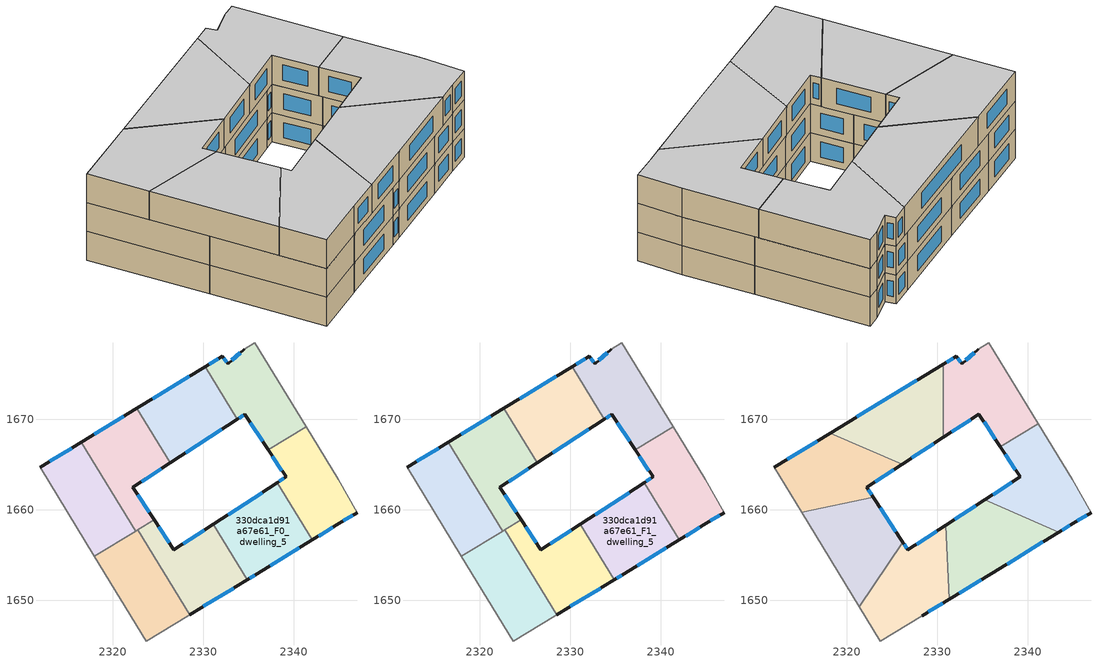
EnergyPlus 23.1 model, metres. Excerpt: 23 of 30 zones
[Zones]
330dca1d91a67e61_F0_dwelling_0
 floor ground (EU_floor_Construction): 2335.73,1678.45 2341.39,1669.2 2337.2,1666.64 2334.62,1670.57 2333.79,1670.03 2330.24,1675.83 2332.12,1676.97 2332.75,1676.15 2334.55,1677.73 z0
 wall outside (EU_wall_Construction): 2333.79,1670.03 2334.62,1670.57 2337.2,1666.64 / 2334.55,1677.73 2332.75,1676.15 2332.12,1676.97 2330.24,1675.83 z0:3
 wall adiabatic (EU_wall_Construction): 2341.39,1669.2 2335.73,1678.45 2334.55,1677.73 z0:3
 wall to 330dca1d91a67e61_F0_dwelling_4 (EU_wall_Construction): 2337.2,1666.64 2341.39,1669.2 z0:3
 wall to 330dca1d91a67e61_F0_dwelling_1 (EU_wall_Construction): 2330.24,1675.83 2333.79,1670.03 z0:3
 window (EU_Window_Construction): 2335.23,1669.65 2336.59,1667.56 / 2333.99,1670.16 2334.43,1670.44 / 2331.68,1676.7 2330.68,1676.1 / 2332.6,1676.35 2332.27,1676.78 / 2334.12,1677.36 2333.17,1676.52 z0.7:2.3
330dca1d91a67e61_F0_dwelling_1
 floor ground (EU_floor_Construction): 2330.24,1675.83 2333.79,1670.03 2326.36,1665.19 2322.66,1671.22 z0
 wall outside (EU_wall_Construction): 2326.36,1665.19 2333.79,1670.03 / 2330.24,1675.83 2322.66,1671.22 z0:3
 wall to 330dca1d91a67e61_F0_dwelling_2 (EU_wall_Construction): 2322.66,1671.22 2326.36,1665.19 z0:3
 window (EU_Window_Construction): 2328.1,1666.33 2332.05,1668.89 / 2328.46,1674.75 2324.44,1672.3 z0.7:2.3
330dca1d91a67e61_F0_dwelling_2
 floor ground (EU_floor_Construction): 2322.66,1671.22 2326.36,1665.19 2322.24,1662.5 2324.59,1658.92 2322.54,1657.67 2316.53,1667.49 z0
 wall outside (EU_wall_Construction): 2322.66,1671.22 2316.53,1667.49 / 2324.59,1658.92 2322.24,1662.5 2326.36,1665.19 z0:3
 wall to 330dca1d91a67e61_F0_dwelling_3 (EU_wall_Construction): 2316.53,1667.49 2322.54,1657.67 z0:3
 wall to 330dca1d91a67e61_F0_dwelling_6 (EU_wall_Construction): 2322.76,1657.8 2324.59,1658.92 z0:3
 wall to 330dca1d91a67e61_F0_dwelling_7 (EU_wall_Construction): 2322.54,1657.67 2322.76,1657.8 z0:3
 window (EU_Window_Construction): 2321.22,1670.34 2317.97,1668.36 / 2323.2,1663.13 2325.39,1664.56 / 2324.03,1659.76 2322.79,1661.66 z0.7:2.3
330dca1d91a67e61_F0_dwelling_3
 floor ground (EU_floor_Construction): 2316.53,1667.49 2322.54,1657.67 2317.99,1654.88 2311.97,1664.71 z0
 wall outside (EU_wall_Construction): 2316.53,1667.49 2311.97,1664.71 z0:3
 wall adiabatic (EU_wall_Construction): 2311.97,1664.71 2317.99,1654.88 z0:3
 wall to 330dca1d91a67e61_F0_dwelling_7 (EU_wall_Construction): 2317.99,1654.88 2322.54,1657.67 z0:3
 window (EU_Window_Construction): 2315.46,1666.84 2313.04,1665.37 z0.7:2.3
330dca1d91a67e61_F0_dwelling_4
 floor ground (EU_floor_Construction): 2341.39,1669.2 2344.94,1663.41 2347,1659.68 2345.04,1658.53 2342.05,1656.68 2338.18,1663 2339.17,1663.64 2337.2,1666.64 z0
 wall outside (EU_wall_Construction): 2337.2,1666.64 2339.17,1663.64 2338.18,1663 / 2342.05,1656.68 2345.04,1658.53 2347,1659.68 z0:3
 wall to 330dca1d91a67e61_F0_dwelling_5 (EU_wall_Construction): 2338.18,1663 2342.05,1656.68 z0:3
 wall adiabatic (EU_wall_Construction): 2347,1659.68 2344.94,1663.41 2341.39,1669.2 z0:3
 window (EU_Window_Construction): 2338.93,1663.49 2338.41,1663.15 / 2337.66,1665.93 2338.7,1664.35 / 2345.5,1658.8 2346.54,1659.41 / 2342.75,1657.11 2344.33,1658.09 z0.7:2.3
330dca1d91a67e61_F0_dwelling_5
 floor ground (EU_floor_Construction): 2338.18,1663 2342.05,1656.68 2335.98,1652.92 2334.88,1652.26 2331.12,1658.41 z0
 wall outside (EU_wall_Construction): 2338.18,1663 2331.12,1658.41 / 2334.88,1652.26 2335.98,1652.92 2342.05,1656.68 z0:3
 wall to 330dca1d91a67e61_F0_dwelling_6 (EU_wall_Construction): 2331.12,1658.41 2334.88,1652.26 z0:3
 window (EU_Window_Construction): 2336.52,1661.92 2332.78,1659.48 / 2337.4,1653.8 2340.62,1655.79 / 2335.14,1652.42 2335.72,1652.77 z0.7:2.3
330dca1d91a67e61_F0_dwelling_6
 floor ground (EU_floor_Construction): 2331.12,1658.41 2334.88,1652.26 2328.5,1648.42 2322.76,1657.8 2324.59,1658.92 2326.77,1655.58 z0
 wall outside (EU_wall_Construction): 2331.12,1658.41 2326.77,1655.58 2324.59,1658.92 / 2328.5,1648.42 2334.88,1652.26 z0:3
 wall to 330dca1d91a67e61_F0_dwelling_7 (EU_wall_Construction): 2322.76,1657.8 2328.5,1648.42 z0:3
 window (EU_Window_Construction): 2326.26,1656.36 2325.1,1658.13 / 2330.1,1657.74 2327.8,1656.24 / 2330,1649.33 2333.38,1651.36 z0.7:2.3
330dca1d91a67e61_F0_dwelling_7
 floor ground (EU_floor_Construction): 2322.76,1657.8 2328.5,1648.42 2328.33,1648.32 2323.72,1645.51 2317.99,1654.88 z0
 wall adiabatic (EU_wall_Construction): 2317.99,1654.88 2323.72,1645.51 2328.33,1648.32 2328.5,1648.42 z0:3
330dca1d91a67e61_F1_dwelling_0
 floor to 330dca1d91a67e61_F0_dwelling_0 (EU_floor_Construction): 2335.73,1678.45 2341.39,1669.2 2337.2,1666.64 2334.62,1670.57 2333.79,1670.03 2330.24,1675.83 2332.12,1676.97 2332.75,1676.15 2334.55,1677.73 z3
 wall outside (EU_wall_Construction): 2333.79,1670.03 2334.62,1670.57 2337.2,1666.64 / 2334.55,1677.73 2332.75,1676.15 2332.12,1676.97 2330.24,1675.83 z3:6
 wall adiabatic (EU_wall_Construction): 2341.39,1669.2 2335.73,1678.45 2334.55,1677.73 z3:6
 wall to 330dca1d91a67e61_F1_dwelling_4 (EU_wall_Construction): 2337.2,1666.64 2341.39,1669.2 z3:6
 wall to 330dca1d91a67e61_F1_dwelling_1 (EU_wall_Construction): 2330.24,1675.83 2333.79,1670.03 z3:6
 window (EU_Window_Construction): 2335.23,1669.65 2336.59,1667.56 / 2333.99,1670.16 2334.43,1670.44 / 2331.68,1676.7 2330.68,1676.1 / 2332.6,1676.35 2332.27,1676.78 / 2334.12,1677.36 2333.17,1676.52 z3.7:5.3
330dca1d91a67e61_F1_dwelling_1
 floor to 330dca1d91a67e61_F0_dwelling_1 (EU_floor_Construction): 2330.24,1675.83 2333.79,1670.03 2326.36,1665.19 2322.66,1671.22 z3
 wall outside (EU_wall_Construction): 2326.36,1665.19 2333.79,1670.03 / 2330.24,1675.83 2322.66,1671.22 z3:6
 wall to 330dca1d91a67e61_F1_dwelling_2 (EU_wall_Construction): 2322.66,1671.22 2326.36,1665.19 z3:6
 window (EU_Window_Construction): 2328.1,1666.33 2332.05,1668.89 / 2328.46,1674.75 2324.44,1672.3 z3.7:5.3
330dca1d91a67e61_F1_dwelling_2
 floor to 330dca1d91a67e61_F0_dwelling_2 (EU_floor_Construction): 2322.66,1671.22 2326.36,1665.19 2322.24,1662.5 2324.59,1658.92 2322.54,1657.67 2316.53,1667.49 z3
 wall outside (EU_wall_Construction): 2322.66,1671.22 2316.53,1667.49 / 2324.59,1658.92 2322.24,1662.5 2326.36,1665.19 z3:6
 wall to 330dca1d91a67e61_F1_dwelling_3 (EU_wall_Construction): 2316.53,1667.49 2322.54,1657.67 z3:6
 wall to 330dca1d91a67e61_F1_dwelling_6 (EU_wall_Construction): 2322.76,1657.8 2324.59,1658.92 z3:6
 wall to 330dca1d91a67e61_F1_dwelling_7 (EU_wall_Construction): 2322.54,1657.67 2322.76,1657.8 z3:6
 window (EU_Window_Construction): 2321.22,1670.34 2317.97,1668.36 / 2323.2,1663.13 2325.39,1664.56 / 2324.03,1659.76 2322.79,1661.66 z3.7:5.3
330dca1d91a67e61_F1_dwelling_3
 floor to 330dca1d91a67e61_F0_dwelling_3 (EU_floor_Construction): 2316.53,1667.49 2322.54,1657.67 2317.99,1654.88 2311.97,1664.71 z3
 wall outside (EU_wall_Construction): 2316.53,1667.49 2311.97,1664.71 z3:6
 wall adiabatic (EU_wall_Construction): 2311.97,1664.71 2317.99,1654.88 z3:6
 wall to 330dca1d91a67e61_F1_dwelling_7 (EU_wall_Construction): 2317.99,1654.88 2322.54,1657.67 z3:6
 window (EU_Window_Construction): 2315.46,1666.84 2313.04,1665.37 z3.7:5.3
330dca1d91a67e61_F1_dwelling_4
 floor to 330dca1d91a67e61_F0_dwelling_4 (EU_floor_Construction): 2341.39,1669.2 2344.94,1663.41 2347,1659.68 2345.04,1658.53 2342.05,1656.68 2338.18,1663 2339.17,1663.64 2337.2,1666.64 z3
 wall outside (EU_wall_Construction): 2337.2,1666.64 2339.17,1663.64 2338.18,1663 / 2342.05,1656.68 2345.04,1658.53 2347,1659.68 z3:6
 wall to 330dca1d91a67e61_F1_dwelling_5 (EU_wall_Construction): 2338.18,1663 2342.05,1656.68 z3:6
 wall adiabatic (EU_wall_Construction): 2347,1659.68 2344.94,1663.41 2341.39,1669.2 z3:6
 window (EU_Window_Construction): 2338.93,1663.49 2338.41,1663.15 / 2337.66,1665.93 2338.7,1664.35 / 2345.5,1658.8 2346.54,1659.41 / 2342.75,1657.11 2344.33,1658.09 z3.7:5.3
330dca1d91a67e61_F1_dwelling_5
 floor to 330dca1d91a67e61_F0_dwelling_5 (EU_floor_Construction): 2338.18,1663 2342.05,1656.68 2335.98,1652.92 2334.88,1652.26 2331.12,1658.41 z3
 wall outside (EU_wall_Construction): 2338.18,1663 2331.12,1658.41 / 2334.88,1652.26 2335.98,1652.92 2342.05,1656.68 z3:6
 wall to 330dca1d91a67e61_F1_dwelling_6 (EU_wall_Construction): 2331.12,1658.41 2334.88,1652.26 z3:6
 window (EU_Window_Construction): 2336.52,1661.92 2332.78,1659.48 / 2337.4,1653.8 2340.62,1655.79 / 2335.14,1652.42 2335.72,1652.77 z3.7:5.3
330dca1d91a67e61_F1_dwelling_6
 floor to 330dca1d91a67e61_F0_dwelling_6 (EU_floor_Construction): 2331.12,1658.41 2334.88,1652.26 2328.5,1648.42 2322.76,1657.8 2324.59,1658.92 2326.77,1655.58 z3
 wall outside (EU_wall_Construction): 2331.12,1658.41 2326.77,1655.58 2324.59,1658.92 / 2328.5,1648.42 2334.88,1652.26 z3:6
 wall to 330dca1d91a67e61_F1_dwelling_7 (EU_wall_Construction): 2322.76,1657.8 2328.5,1648.42 z3:6
 window (EU_Window_Construction): 2326.26,1656.36 2325.1,1658.13 / 2330.1,1657.74 2327.8,1656.24 / 2330,1649.33 2333.38,1651.36 z3.7:5.3
330dca1d91a67e61_F1_dwelling_7
 floor to 330dca1d91a67e61_F0_dwelling_7 (EU_floor_Construction): 2322.76,1657.8 2328.5,1648.42 2328.33,1648.32 2323.72,1645.51 2317.99,1654.88 z3
 wall adiabatic (EU_wall_Construction): 2317.99,1654.88 2323.72,1645.51 2328.33,1648.32 2328.5,1648.42 z3:6
330dca1d91a67e61_F2_dwelling_0
 floor to 330dca1d91a67e61_F1_dwelling_1 (EU_floor_Construction): 2330.24,1675.83 2330.7,1675.08 2330.7,1668.02 2326.36,1665.19 2322.67,1671.22 z6
 floor to 330dca1d91a67e61_F1_dwelling_0 (EU_floor_Construction): 2330.7,1676.11 2330.7,1675.08 2330.24,1675.83 z6
 floor to 330dca1d91a67e61_F1_dwelling_2 (EU_floor_Construction): 2322.67,1671.22 2326.36,1665.19 2326.14,1665.05 2318.19,1668.5 z6
 wall outside (EU_wall_Construction): 2326.14,1665.05 2330.7,1668.02 / 2330.7,1676.11 2318.18,1668.5 z6:9
 wall to 330dca1d91a67e61_F2_dwelling_1 (EU_wall_Construction): 2318.18,1668.5 2326.14,1665.05 z6:9
 wall to 330dca1d91a67e61_F2_dwelling_6 (EU_wall_Construction): 2330.7,1668.02 2330.7,1676.11 z6:9
 window (EU_Window_Construction): 2327.21,1665.74 2329.63,1667.32 / 2327.76,1674.32 2321.12,1670.28 z6.7:8.3
 ceiling to 330dca1d91a67e61_F3_dwelling_0 (EU_floor_Construction): 2330.7,1668.02 2330.7,1676.11 2318.18,1668.5 2326.14,1665.05 z9
330dca1d91a67e61_F2_dwelling_1
 floor to 330dca1d91a67e61_F1_dwelling_3 (EU_floor_Construction): 2316.53,1667.49 2320.56,1660.91 2315.02,1659.72 2311.97,1664.71 z6
 floor to 330dca1d91a67e61_F1_dwelling_2 (EU_floor_Construction): 2326.14,1665.05 2322.24,1662.5 2322.95,1661.42 2320.56,1660.91 2316.53,1667.49 2318.19,1668.5 z6
 wall outside (EU_wall_Construction): 2322.95,1661.42 2322.24,1662.5 2326.14,1665.05 / 2318.18,1668.5 2311.97,1664.71 z6:9
 wall to 330dca1d91a67e61_F2_dwelling_2 (EU_wall_Construction): 2315.02,1659.72 2322.95,1661.42 z6:9
 wall adiabatic (EU_wall_Construction): 2311.97,1664.71 2315.02,1659.72 z6:9
 window (EU_Window_Construction): 2323.15,1663.1 2325.22,1664.45 / 2322.78,1661.67 2322.4,1662.25 / 2316.72,1667.61 2313.43,1665.6 z6.7:8.3
 ceiling to 330dca1d91a67e61_F3_dwelling_1 (EU_floor_Construction): 2322.95,1661.42 2322.24,1662.5 2326.14,1665.05 2318.18,1668.5 2311.97,1664.71 2315.02,1659.72 z9
330dca1d91a67e61_F2_dwelling_2
 floor to 330dca1d91a67e61_F1_dwelling_2 (EU_floor_Construction): 2322.95,1661.42 2324.59,1658.92 2322.54,1657.67 2320.56,1660.91 z6
 floor to 330dca1d91a67e61_F1_dwelling_3 (EU_floor_Construction): 2320.56,1660.91 2322.54,1657.67 2317.99,1654.88 2315.02,1659.72 z6
 floor to 330dca1d91a67e61_F1_dwelling_6 (EU_floor_Construction): 2324.59,1658.92 2326.21,1656.43 2324.84,1654.4 2322.76,1657.8 z6
 floor to 330dca1d91a67e61_F1_dwelling_7 (EU_floor_Construction): 2322.76,1657.8 2324.84,1654.4 2321.4,1649.31 2317.99,1654.88 z6
 wall outside (EU_wall_Construction): 2326.21,1656.43 2322.95,1661.42 z6:9
 wall to 330dca1d91a67e61_F2_dwelling_3 (EU_wall_Construction): 2321.4,1649.31 2326.21,1656.43 z6:9
 wall adiabatic (EU_wall_Construction): 2315.02,1659.72 2321.4,1649.31 z6:9
 window (EU_Window_Construction): 2325.45,1657.6 2323.71,1660.25 z6.7:8.3
 ceiling to 330dca1d91a67e61_F3_dwelling_2 (EU_floor_Construction): 2321.4,1649.31 2326.21,1656.43 2322.95,1661.42 2315.02,1659.72 z9
330dca1d91a67e61_F2_dwelling_3
 floor to 330dca1d91a67e61_F1_dwelling_6 (EU_floor_Construction): 2330.94,1658.28 2331.34,1650.13 2328.5,1648.42 2324.84,1654.4 2326.21,1656.43 2326.77,1655.58 z6
 floor to 330dca1d91a67e61_F1_dwelling_7 (EU_floor_Construction): 2324.84,1654.4 2328.5,1648.42 2328.33,1648.32 2323.72,1645.51 2321.4,1649.31 z6
 wall outside (EU_wall_Construction): 2330.94,1658.28 2326.77,1655.58 2326.21,1656.43 / 2328.33,1648.32 2331.34,1650.13 z6:9
 wall adiabatic (EU_wall_Construction): 2321.4,1649.31 2323.72,1645.51 2328.33,1648.32 z6:9
 wall to 330dca1d91a67e61_F2_dwelling_4 (EU_wall_Construction): 2331.34,1650.13 2330.94,1658.28 z6:9
 window (EU_Window_Construction): 2326.64,1655.78 2326.34,1656.23 / 2329.96,1657.65 2327.75,1656.21 / 2329.04,1648.74 2330.63,1649.71 z6.7:8.3
 ceiling to 330dca1d91a67e61_F3_dwelling_3 (EU_floor_Construction): 2328.33,1648.32 2331.34,1650.13 2330.94,1658.28 2326.77,1655.58 2326.21,1656.43 2321.4,1649.31 2323.72,1645.51 z9
330dca1d91a67e61_F2_dwelling_4
 floor to 330dca1d91a67e61_F1_dwelling_5 (EU_floor_Construction): 2340.82,1658.68 2342.05,1656.68 2335.98,1652.92 2334.88,1652.26 2331.12,1658.41 2335.26,1661.09 z6
 floor to 330dca1d91a67e61_F1_dwelling_6 (EU_floor_Construction): 2331.12,1658.41 2334.88,1652.26 2331.34,1650.13 2330.94,1658.28 z6
 floor to 330dca1d91a67e61_F1_dwelling_4 (EU_floor_Construction): 2343.44,1657.54 2342.05,1656.68 2340.82,1658.68 z6
 wall outside (EU_wall_Construction): 2335.26,1661.09 2330.94,1658.28 / 2331.34,1650.13 2335.98,1652.92 2343.45,1657.54 z6:9
 wall to 330dca1d91a67e61_F2_dwelling_5 (EU_wall_Construction): 2343.45,1657.54 2335.26,1661.09 z6:9
 window (EU_Window_Construction): 2334.24,1660.43 2331.95,1658.94 / 2337.73,1654.01 2341.69,1656.46 / 2332.43,1650.79 2334.89,1652.27 z6.7:8.3
 ceiling to 330dca1d91a67e61_F3_dwelling_4 (EU_floor_Construction): 2343.45,1657.54 2335.26,1661.09 2330.94,1658.28 2331.34,1650.13 2335.98,1652.92 z9
330dca1d91a67e61_F2_dwelling_5
 floor to 330dca1d91a67e61_F1_dwelling_4 (EU_floor_Construction): 2341.39,1669.2 2344.94,1663.41 2347,1659.68 2345.04,1658.53 2343.44,1657.54 2340.82,1658.68 2338.18,1663 2339.17,1663.64 2337.2,1666.64 z6
 floor to 330dca1d91a67e61_F1_dwelling_0 (EU_floor_Construction): 2341.18,1669.54 2341.39,1669.2 2337.2,1666.64 2336.99,1666.95 z6
 floor to 330dca1d91a67e61_F1_dwelling_5 (EU_floor_Construction): 2338.18,1663 2340.82,1658.68 2335.26,1661.09 z6
 wall outside (EU_wall_Construction): 2343.45,1657.54 2345.04,1658.53 2347,1659.68 / 2336.99,1666.95 2339.17,1663.64 2335.26,1661.09 z6:9
 wall to 330dca1d91a67e61_F2_dwelling_6 (EU_wall_Construction): 2341.18,1669.54 2336.99,1666.95 z6:9
 wall adiabatic (EU_wall_Construction): 2347,1659.68 2344.94,1663.41 2341.18,1669.54 z6:9
 window (EU_Window_Construction): 2345.5,1658.8 2346.54,1659.41 / 2343.82,1657.77 2344.66,1658.29 / 2338.25,1663.04 2336.17,1661.69 / 2337.5,1666.18 2338.66,1664.42 z6.7:8.3
 ceiling to 330dca1d91a67e61_F3_dwelling_5 (EU_floor_Construction): 2347,1659.68 2344.94,1663.41 2341.18,1669.54 2336.99,1666.95 2339.17,1663.64 2335.26,1661.09 2343.45,1657.54 2345.04,1658.53 z9
330dca1d91a67e61_F2_dwelling_6
 floor to 330dca1d91a67e61_F1_dwelling_0 (EU_floor_Construction): 2335.73,1678.45 2341.18,1669.54 2336.99,1666.95 2334.62,1670.57 2333.79,1670.03 2330.7,1675.08 2330.7,1676.11 2332.12,1676.97 2332.75,1676.15 2334.55,1677.73 z6
 floor to 330dca1d91a67e61_F1_dwelling_1 (EU_floor_Construction): 2330.7,1675.08 2333.79,1670.03 2330.7,1668.02 z6
 wall outside (EU_wall_Construction): 2330.7,1668.02 2334.62,1670.57 2336.99,1666.95 / 2334.55,1677.73 2332.75,1676.15 2332.12,1676.97 2330.7,1676.11 z6:9
 wall adiabatic (EU_wall_Construction): 2341.18,1669.54 2335.73,1678.45 2334.55,1677.73 z6:9
 window (EU_Window_Construction): 2335.18,1669.72 2336.43,1667.8 / 2331.62,1668.62 2333.7,1669.97 / 2331.79,1676.77 2331.03,1676.31 / 2332.6,1676.35 2332.27,1676.78 / 2334.12,1677.36 2333.17,1676.52 z6.7:8.3
 ceiling to 330dca1d91a67e61_F3_dwelling_6 (EU_floor_Construction): 2341.18,1669.54 2335.73,1678.45 2334.55,1677.73 2332.75,1676.15 2332.12,1676.97 2330.7,1676.11 2330.7,1668.02 2334.62,1670.57 2336.99,1666.95 z9
[Building]
EU S2 Campaign: North Axis=0; Terrain=City; Solar Distribution=FullExterior
[Site:Location]
Budapest.Ferenc.Liszt.Intl.AP: Latitude=47.437; Longitude=19.256; Time Zone=1; Elevation=185
[SizingPeriod:WeatherFileDays]
AnnualSizingPeriod: Begin Month=1; Begin Day of Month=1; End Month=12; End Day of Month=31; Day of Week for Start Day=Monday; Use Weather File Daylight Saving Period=No; Use Weather File Rain and Snow Indicators=No
[MATERIAL]
EU_InternalMass_Material: Roughness=MediumRough; Thickness=0.1; Conductivity=1; Density=1800; Specific Heat=900; Thermal Absorptance=0.9; Solar Absorptance=0.7; Visible Absorptance=0.7
[MATERIAL:NOMASS] Roughness=MediumRough; Thermal Absorptance=0.9; Solar Absorptance=0.7; Visible Absorptance=0.7
Name | Thermal Resistance
EU_wall_NoMass | 0.832559
EU_floor_NoMass | 0.872794
[WINDOWMATERIAL:SIMPLEGLAZINGSYSTEM]
EU_Window_SimpleGlazing: UFactor=2.79869; Solar Heat Gain Coefficient=0.75; Visible Transmittance=0.75
[CONSTRUCTION]
EU_wall_Construction: EU_wall_NoMass
EU_floor_Construction: EU_floor_NoMass
EU_Window_Construction: EU_Window_SimpleGlazing
EU_InternalMass_Construction: EU_InternalMass_Material
[ZONE] Type=1; Multiplier=1; Ceiling Height=autocalculate; Floor Area=autocalculate; Part of Total Floor Area=Yes
Name | Volume
330dca1d91a67e61_F0_dwelling_0; 330dca1d91a67e61_F1_dwelling_0 | 184.567
330dca1d91a67e61_F2_dwelling_0 | 210.925
330dca1d91a67e61_F0_dwelling_1; 330dca1d91a67e61_F1_dwelling_1 | 184.527
330dca1d91a67e61_F2_dwelling_1 | 210.901
330dca1d91a67e61_F0_dwelling_2; 330dca1d91a67e61_F1_dwelling_2 | 184.563
330dca1d91a67e61_F2_dwelling_2 | 210.907
330dca1d91a67e61_F0_dwelling_3; 330dca1d91a67e61_F1_dwelling_3 | 184.548
330dca1d91a67e61_F2_dwelling_3 | 210.926
330dca1d91a67e61_F0_dwelling_4; 330dca1d91a67e61_F1_dwelling_4 | 184.564
330dca1d91a67e61_F2_dwelling_4 | 210.923
330dca1d91a67e61_F0_dwelling_5; 330dca1d91a67e61_F1_dwelling_5 | 184.544
330dca1d91a67e61_F2_dwelling_5 | 210.915
330dca1d91a67e61_F0_dwelling_6; 330dca1d91a67e61_F1_dwelling_6 | 184.557
330dca1d91a67e61_F2_dwelling_6 | 210.917
330dca1d91a67e61_F0_dwelling_7; 330dca1d91a67e61_F1_dwelling_7 | 184.54
[INTERNALMASS] Construction=EU_InternalMass_Construction
Name | Zone or ZoneList | Surface Area
330dca1d91a67e61_F0_dwelling_0_EU_InternalMass | 330dca1d91a67e61_F0_dwelling_0 | 61.5225
330dca1d91a67e61_F0_dwelling_1_EU_InternalMass | 330dca1d91a67e61_F0_dwelling_1 | 61.5088
330dca1d91a67e61_F0_dwelling_2_EU_InternalMass | 330dca1d91a67e61_F0_dwelling_2 | 61.521
330dca1d91a67e61_F0_dwelling_3_EU_InternalMass | 330dca1d91a67e61_F0_dwelling_3 | 61.516
330dca1d91a67e61_F0_dwelling_4_EU_InternalMass | 330dca1d91a67e61_F0_dwelling_4 | 61.5213
330dca1d91a67e61_F0_dwelling_5_EU_InternalMass | 330dca1d91a67e61_F0_dwelling_5 | 61.5146
330dca1d91a67e61_F0_dwelling_6_EU_InternalMass | 330dca1d91a67e61_F0_dwelling_6 | 61.5189
330dca1d91a67e61_F0_dwelling_7_EU_InternalMass | 330dca1d91a67e61_F0_dwelling_7 | 61.5134
330dca1d91a67e61_F1_dwelling_0_EU_InternalMass | 330dca1d91a67e61_F1_dwelling_0 | 61.5225
330dca1d91a67e61_F1_dwelling_1_EU_InternalMass | 330dca1d91a67e61_F1_dwelling_1 | 61.5088
330dca1d91a67e61_F1_dwelling_2_EU_InternalMass | 330dca1d91a67e61_F1_dwelling_2 | 61.521
330dca1d91a67e61_F1_dwelling_3_EU_InternalMass | 330dca1d91a67e61_F1_dwelling_3 | 61.516
330dca1d91a67e61_F1_dwelling_4_EU_InternalMass | 330dca1d91a67e61_F1_dwelling_4 | 61.5213
330dca1d91a67e61_F1_dwelling_5_EU_InternalMass | 330dca1d91a67e61_F1_dwelling_5 | 61.5146
330dca1d91a67e61_F1_dwelling_6_EU_InternalMass | 330dca1d91a67e61_F1_dwelling_6 | 61.5189
330dca1d91a67e61_F1_dwelling_7_EU_InternalMass | 330dca1d91a67e61_F1_dwelling_7 | 61.5134
330dca1d91a67e61_F2_dwelling_0_EU_InternalMass | 330dca1d91a67e61_F2_dwelling_0 | 70.3081
330dca1d91a67e61_F2_dwelling_1_EU_InternalMass | 330dca1d91a67e61_F2_dwelling_1 | 70.3003
330dca1d91a67e61_F2_dwelling_2_EU_InternalMass | 330dca1d91a67e61_F2_dwelling_2 | 70.302
330dca1d91a67e61_F2_dwelling_3_EU_InternalMass | 330dca1d91a67e61_F2_dwelling_3 | 70.3085
330dca1d91a67e61_F2_dwelling_4_EU_InternalMass | 330dca1d91a67e61_F2_dwelling_4 | 70.3077
330dca1d91a67e61_F2_dwelling_5_EU_InternalMass | 330dca1d91a67e61_F2_dwelling_5 | 70.3048
330dca1d91a67e61_F2_dwelling_6_EU_InternalMass | 330dca1d91a67e61_F2_dwelling_6 | 70.306
[OTHEREQUIPMENT] Fuel Type=Electricity; Design Level Calculation Method=Watts/Area; Power per Zone Floor Area=1; Fraction Latent=0; Fraction Radiant=0; Fraction Lost=0; Carbon Dioxide Generation Rate=0; EndUse Subcategory=EU_Step8_InternalGains
Name | Zone or ZoneList or Space or SpaceList | Schedule
EU_Step8_InternalGain_330dca1d91a67e61_F0_dwelling_0_f000 | 330dca1d91a67e61_F0_dwelling_0 | EU_Step8_GainSchedule_330dca1d91a67e61_F0_dwelling_0_f000
EU_Step8_InternalGain_330dca1d91a67e61_F0_dwelling_1_f000 | 330dca1d91a67e61_F0_dwelling_1 | EU_Step8_GainSchedule_330dca1d91a67e61_F0_dwelling_1_f000
EU_Step8_InternalGain_330dca1d91a67e61_F0_dwelling_2_f000 | 330dca1d91a67e61_F0_dwelling_2 | EU_Step8_GainSchedule_330dca1d91a67e61_F0_dwelling_2_f000
EU_Step8_InternalGain_330dca1d91a67e61_F0_dwelling_3_f000 | 330dca1d91a67e61_F0_dwelling_3 | EU_Step8_GainSchedule_330dca1d91a67e61_F0_dwelling_3_f000
EU_Step8_InternalGain_330dca1d91a67e61_F0_dwelling_4_f000 | 330dca1d91a67e61_F0_dwelling_4 | EU_Step8_GainSchedule_330dca1d91a67e61_F0_dwelling_4_f000
EU_Step8_InternalGain_330dca1d91a67e61_F0_dwelling_5_f000 | 330dca1d91a67e61_F0_dwelling_5 | EU_Step8_GainSchedule_330dca1d91a67e61_F0_dwelling_5_f000
EU_Step8_InternalGain_330dca1d91a67e61_F0_dwelling_6_f000 | 330dca1d91a67e61_F0_dwelling_6 | EU_Step8_GainSchedule_330dca1d91a67e61_F0_dwelling_6_f000
EU_Step8_InternalGain_330dca1d91a67e61_F0_dwelling_7_f000 | 330dca1d91a67e61_F0_dwelling_7 | EU_Step8_GainSchedule_330dca1d91a67e61_F0_dwelling_7_f000
EU_Step8_InternalGain_330dca1d91a67e61_F1_dwelling_0_f000 | 330dca1d91a67e61_F1_dwelling_0 | EU_Step8_GainSchedule_330dca1d91a67e61_F1_dwelling_0_f000
EU_Step8_InternalGain_330dca1d91a67e61_F1_dwelling_1_f000 | 330dca1d91a67e61_F1_dwelling_1 | EU_Step8_GainSchedule_330dca1d91a67e61_F1_dwelling_1_f000
EU_Step8_InternalGain_330dca1d91a67e61_F1_dwelling_2_f000 | 330dca1d91a67e61_F1_dwelling_2 | EU_Step8_GainSchedule_330dca1d91a67e61_F1_dwelling_2_f000
EU_Step8_InternalGain_330dca1d91a67e61_F1_dwelling_3_f000 | 330dca1d91a67e61_F1_dwelling_3 | EU_Step8_GainSchedule_330dca1d91a67e61_F1_dwelling_3_f000
EU_Step8_InternalGain_330dca1d91a67e61_F1_dwelling_4_f000 | 330dca1d91a67e61_F1_dwelling_4 | EU_Step8_GainSchedule_330dca1d91a67e61_F1_dwelling_4_f000
EU_Step8_InternalGain_330dca1d91a67e61_F1_dwelling_5_f000 | 330dca1d91a67e61_F1_dwelling_5 | EU_Step8_GainSchedule_330dca1d91a67e61_F1_dwelling_5_f000
EU_Step8_InternalGain_330dca1d91a67e61_F1_dwelling_6_f000 | 330dca1d91a67e61_F1_dwelling_6 | EU_Step8_GainSchedule_330dca1d91a67e61_F1_dwelling_6_f000
EU_Step8_InternalGain_330dca1d91a67e61_F1_dwelling_7_f000 | 330dca1d91a67e61_F1_dwelling_7 | EU_Step8_GainSchedule_330dca1d91a67e61_F1_dwelling_7_f000
EU_Step8_InternalGain_330dca1d91a67e61_F2_dwelling_0_f000 | 330dca1d91a67e61_F2_dwelling_0 | EU_Step8_GainSchedule_330dca1d91a67e61_F2_dwelling_0_f000
EU_Step8_InternalGain_330dca1d91a67e61_F2_dwelling_1_f000 | 330dca1d91a67e61_F2_dwelling_1 | EU_Step8_GainSchedule_330dca1d91a67e61_F2_dwelling_1_f000
EU_Step8_InternalGain_330dca1d91a67e61_F2_dwelling_2_f000 | 330dca1d91a67e61_F2_dwelling_2 | EU_Step8_GainSchedule_330dca1d91a67e61_F2_dwelling_2_f000
EU_Step8_InternalGain_330dca1d91a67e61_F2_dwelling_3_f000 | 330dca1d91a67e61_F2_dwelling_3 | EU_Step8_GainSchedule_330dca1d91a67e61_F2_dwelling_3_f000
EU_Step8_InternalGain_330dca1d91a67e61_F2_dwelling_4_f000 | 330dca1d91a67e61_F2_dwelling_4 | EU_Step8_GainSchedule_330dca1d91a67e61_F2_dwelling_4_f000
EU_Step8_InternalGain_330dca1d91a67e61_F2_dwelling_5_f000 | 330dca1d91a67e61_F2_dwelling_5 | EU_Step8_GainSchedule_330dca1d91a67e61_F2_dwelling_5_f000
EU_Step8_InternalGain_330dca1d91a67e61_F2_dwelling_6_f000 | 330dca1d91a67e61_F2_dwelling_6 | EU_Step8_GainSchedule_330dca1d91a67e61_F2_dwelling_6_f000
[ZONEVENTILATION:DESIGNFLOWRATE] Schedule=EU_AlwaysOn; Design Flow Rate Calculation Method=AirChanges/Hour; Air Changes per Hour=0.475469; Ventilation Type=Natural; Fan Pressure Rise=0; Fan Total Efficiency=1; Constant Term Coefficient=1; Temperature Term Coefficient=0; Velocity Term Coefficient=0; Velocity Squared Term Coefficient=0; Minimum Indoor Temperature=-100; Maximum Indoor Temperature=100; Delta Temperature=-100; Minimum Outdoor Temperature=-100; Maximum Outdoor Temperature=100; Maximum Wind Speed=40
Name | Zone or ZoneList or Space or SpaceList
EU_ConstantAir_330dca1d91a67e61_F0_dwelling_0 | 330dca1d91a67e61_F0_dwelling_0
EU_ConstantAir_330dca1d91a67e61_F0_dwelling_1 | 330dca1d91a67e61_F0_dwelling_1
EU_ConstantAir_330dca1d91a67e61_F0_dwelling_2 | 330dca1d91a67e61_F0_dwelling_2
EU_ConstantAir_330dca1d91a67e61_F0_dwelling_3 | 330dca1d91a67e61_F0_dwelling_3
EU_ConstantAir_330dca1d91a67e61_F0_dwelling_4 | 330dca1d91a67e61_F0_dwelling_4
EU_ConstantAir_330dca1d91a67e61_F0_dwelling_5 | 330dca1d91a67e61_F0_dwelling_5
EU_ConstantAir_330dca1d91a67e61_F0_dwelling_6 | 330dca1d91a67e61_F0_dwelling_6
EU_ConstantAir_330dca1d91a67e61_F0_dwelling_7 | 330dca1d91a67e61_F0_dwelling_7
EU_ConstantAir_330dca1d91a67e61_F1_dwelling_0 | 330dca1d91a67e61_F1_dwelling_0
EU_ConstantAir_330dca1d91a67e61_F1_dwelling_1 | 330dca1d91a67e61_F1_dwelling_1
EU_ConstantAir_330dca1d91a67e61_F1_dwelling_2 | 330dca1d91a67e61_F1_dwelling_2
EU_ConstantAir_330dca1d91a67e61_F1_dwelling_3 | 330dca1d91a67e61_F1_dwelling_3
EU_ConstantAir_330dca1d91a67e61_F1_dwelling_4 | 330dca1d91a67e61_F1_dwelling_4
EU_ConstantAir_330dca1d91a67e61_F1_dwelling_5 | 330dca1d91a67e61_F1_dwelling_5
EU_ConstantAir_330dca1d91a67e61_F1_dwelling_6 | 330dca1d91a67e61_F1_dwelling_6
EU_ConstantAir_330dca1d91a67e61_F1_dwelling_7 | 330dca1d91a67e61_F1_dwelling_7
EU_ConstantAir_330dca1d91a67e61_F2_dwelling_0 | 330dca1d91a67e61_F2_dwelling_0
EU_ConstantAir_330dca1d91a67e61_F2_dwelling_1 | 330dca1d91a67e61_F2_dwelling_1
EU_ConstantAir_330dca1d91a67e61_F2_dwelling_2 | 330dca1d91a67e61_F2_dwelling_2
EU_ConstantAir_330dca1d91a67e61_F2_dwelling_3 | 330dca1d91a67e61_F2_dwelling_3
EU_ConstantAir_330dca1d91a67e61_F2_dwelling_4 | 330dca1d91a67e61_F2_dwelling_4
EU_ConstantAir_330dca1d91a67e61_F2_dwelling_5 | 330dca1d91a67e61_F2_dwelling_5
EU_ConstantAir_330dca1d91a67e61_F2_dwelling_6 | 330dca1d91a67e61_F2_dwelling_6
[HVACTEMPLATE:THERMOSTAT] Constant Heating Setpoint=20; Constant Cooling Setpoint=50
EU_HeatOnly_330dca1d91a67e61_F0_dwelling_0; EU_HeatOnly_330dca1d91a67e61_F0_dwelling_1; EU_HeatOnly_330dca1d91a67e61_F0_dwelling_2; EU_HeatOnly_330dca1d91a67e61_F0_dwelling_3; EU_HeatOnly_330dca1d91a67e61_F0_dwelling_4; EU_HeatOnly_330dca1d91a67e61_F0_dwelling_5; EU_HeatOnly_330dca1d91a67e61_F0_dwelling_6; EU_HeatOnly_330dca1d91a67e61_F0_dwelling_7; EU_HeatOnly_330dca1d91a67e61_F1_dwelling_0; EU_HeatOnly_330dca1d91a67e61_F1_dwelling_1; EU_HeatOnly_330dca1d91a67e61_F1_dwelling_2; EU_HeatOnly_330dca1d91a67e61_F1_dwelling_3; EU_HeatOnly_330dca1d91a67e61_F1_dwelling_4; EU_HeatOnly_330dca1d91a67e61_F1_dwelling_5; EU_HeatOnly_330dca1d91a67e61_F1_dwelling_6; EU_HeatOnly_330dca1d91a67e61_F1_dwelling_7; EU_HeatOnly_330dca1d91a67e61_F2_dwelling_0; EU_HeatOnly_330dca1d91a67e61_F2_dwelling_1; EU_HeatOnly_330dca1d91a67e61_F2_dwelling_2; EU_HeatOnly_330dca1d91a67e61_F2_dwelling_3; EU_HeatOnly_330dca1d91a67e61_F2_dwelling_4; EU_HeatOnly_330dca1d91a67e61_F2_dwelling_5; EU_HeatOnly_330dca1d91a67e61_F2_dwelling_6; EU_HeatOnly_330dca1d91a67e61_F3_dwelling_0; EU_HeatOnly_330dca1d91a67e61_F3_dwelling_1; EU_HeatOnly_330dca1d91a67e61_F3_dwelling_2; EU_HeatOnly_330dca1d91a67e61_F3_dwelling_3; EU_HeatOnly_330dca1d91a67e61_F3_dwelling_4; EU_HeatOnly_330dca1d91a67e61_F3_dwelling_5; EU_HeatOnly_330dca1d91a67e61_F3_dwelling_6
[HVACTEMPLATE:ZONE:IDEALLOADSAIRSYSTEM] System Availability Schedule=EU_AlwaysOn; Maximum Heating Supply Air Temperature=50; Minimum Cooling Supply Air Temperature=13; Maximum Heating Supply Air Humidity Ratio=0.0156; Minimum Cooling Supply Air Humidity Ratio=0.0077; Heating Limit=NoLimit; Cooling Limit=NoLimit; Heating Availability Schedule=EU_AlwaysOn; Cooling Availability Schedule=EU_CoolingOff; Dehumidification Control Type=ConstantSensibleHeatRatio; Cooling Sensible Heat Ratio=0.7; Dehumidification Setpoint=60; Humidification Control Type=None; Humidification Setpoint=30; Outdoor Air Method=None; Outdoor Air Flow Rate per Person=0.00944; Outdoor Air Flow Rate per Zone Floor Area=0; Outdoor Air Flow Rate per Zone=0; Demand Controlled Ventilation Type=None; Outdoor Air Economizer Type=NoEconomizer; Heat Recovery Type=None; Sensible Heat Recovery Effectiveness=0.7; Latent Heat Recovery Effectiveness=0.65
Name | Template Thermostat
330dca1d91a67e61_F0_dwelling_0 | EU_HeatOnly_330dca1d91a67e61_F0_dwelling_0
330dca1d91a67e61_F0_dwelling_1 | EU_HeatOnly_330dca1d91a67e61_F0_dwelling_1
330dca1d91a67e61_F0_dwelling_2 | EU_HeatOnly_330dca1d91a67e61_F0_dwelling_2
330dca1d91a67e61_F0_dwelling_3 | EU_HeatOnly_330dca1d91a67e61_F0_dwelling_3
330dca1d91a67e61_F0_dwelling_4 | EU_HeatOnly_330dca1d91a67e61_F0_dwelling_4
330dca1d91a67e61_F0_dwelling_5 | EU_HeatOnly_330dca1d91a67e61_F0_dwelling_5
330dca1d91a67e61_F0_dwelling_6 | EU_HeatOnly_330dca1d91a67e61_F0_dwelling_6
330dca1d91a67e61_F0_dwelling_7 | EU_HeatOnly_330dca1d91a67e61_F0_dwelling_7
330dca1d91a67e61_F1_dwelling_0 | EU_HeatOnly_330dca1d91a67e61_F1_dwelling_0
330dca1d91a67e61_F1_dwelling_1 | EU_HeatOnly_330dca1d91a67e61_F1_dwelling_1
330dca1d91a67e61_F1_dwelling_2 | EU_HeatOnly_330dca1d91a67e61_F1_dwelling_2
330dca1d91a67e61_F1_dwelling_3 | EU_HeatOnly_330dca1d91a67e61_F1_dwelling_3
330dca1d91a67e61_F1_dwelling_4 | EU_HeatOnly_330dca1d91a67e61_F1_dwelling_4
330dca1d91a67e61_F1_dwelling_5 | EU_HeatOnly_330dca1d91a67e61_F1_dwelling_5
330dca1d91a67e61_F1_dwelling_6 | EU_HeatOnly_330dca1d91a67e61_F1_dwelling_6
330dca1d91a67e61_F1_dwelling_7 | EU_HeatOnly_330dca1d91a67e61_F1_dwelling_7
330dca1d91a67e61_F2_dwelling_0 | EU_HeatOnly_330dca1d91a67e61_F2_dwelling_0
330dca1d91a67e61_F2_dwelling_1 | EU_HeatOnly_330dca1d91a67e61_F2_dwelling_1
330dca1d91a67e61_F2_dwelling_2 | EU_HeatOnly_330dca1d91a67e61_F2_dwelling_2
330dca1d91a67e61_F2_dwelling_3 | EU_HeatOnly_330dca1d91a67e61_F2_dwelling_3
330dca1d91a67e61_F2_dwelling_4 | EU_HeatOnly_330dca1d91a67e61_F2_dwelling_4
330dca1d91a67e61_F2_dwelling_5 | EU_HeatOnly_330dca1d91a67e61_F2_dwelling_5
330dca1d91a67e61_F2_dwelling_6 | EU_HeatOnly_330dca1d91a67e61_F2_dwelling_6
[SIZING:ZONE] Zone Cooling Design Supply Air Temperature Input Method=SupplyAirTemperature; Zone Cooling Design Supply Air Temperature=13; Zone Heating Design Supply Air Temperature Input Method=SupplyAirTemperature; Zone Heating Design Supply Air Temperature=50; Zone Cooling Design Supply Air Humidity Ratio=0.008; Zone Heating Design Supply Air Humidity Ratio=0.008; Cooling Design Air Flow Method=DesignDay; Cooling Design Air Flow Rate=0; Cooling Minimum Air Flow per Zone Floor Area=0.000762; Cooling Minimum Air Flow=0; Cooling Minimum Air Flow Fraction=0.2; Heating Design Air Flow Method=DesignDay; Heating Design Air Flow Rate=0; Heating Maximum Air Flow per Zone Floor Area=0.002032; Heating Maximum Air Flow=0.141576; Heating Maximum Air Flow Fraction=0.3; Account for Dedicated Outdoor Air System=No; Dedicated Outdoor Air System Control Strategy=NeutralSupplyAir; Dedicated Outdoor Air Low Setpoint Temperature for Design=autosize; Dedicated Outdoor Air High Setpoint Temperature for Design=autosize; Zone Load Sizing Method=Sensible Load Only No Latent Load; Zone Latent Cooling Design Supply Air Humidity Ratio Input Method=HumidityRatioDifference; Zone Cooling Design Supply Air Humidity Ratio Difference=0.005; Zone Latent Heating Design Supply Air Humidity Ratio Input Method=HumidityRatioDifference; Zone Humidification Design Supply Air Humidity Ratio Difference=0.005
330dca1d91a67e61_F0_dwelling_0; 330dca1d91a67e61_F0_dwelling_1; 330dca1d91a67e61_F0_dwelling_2; 330dca1d91a67e61_F0_dwelling_3; 330dca1d91a67e61_F0_dwelling_4; 330dca1d91a67e61_F0_dwelling_5; 330dca1d91a67e61_F0_dwelling_6; 330dca1d91a67e61_F0_dwelling_7; 330dca1d91a67e61_F1_dwelling_0; 330dca1d91a67e61_F1_dwelling_1; 330dca1d91a67e61_F1_dwelling_2; 330dca1d91a67e61_F1_dwelling_3; 330dca1d91a67e61_F1_dwelling_4; 330dca1d91a67e61_F1_dwelling_5; 330dca1d91a67e61_F1_dwelling_6; 330dca1d91a67e61_F1_dwelling_7; 330dca1d91a67e61_F2_dwelling_0; 330dca1d91a67e61_F2_dwelling_1; 330dca1d91a67e61_F2_dwelling_2; 330dca1d91a67e61_F2_dwelling_3; 330dca1d91a67e61_F2_dwelling_4; 330dca1d91a67e61_F2_dwelling_5; 330dca1d91a67e61_F2_dwelling_6
[SCHEDULE:CONSTANT]
Name | Hourly Value
EU_AlwaysOn | 1
EU_CoolingOff | 0
[SCHEDULE:FILE] Column Number=1; Rows to Skip at Top=0; Number of Hours of Data=8760; Column Separator=Comma; Interpolate to Timestep=No; Minutes per Item=60; Adjust Schedule for Daylight Savings=Yes
Name | File
EU_Step8_GainSchedule_330dca1d91a67e61_F0_dwelling_0_f000 | ../../schedules/330dca1d91a67e61/330dca1d91a67e61_F0_dwelling_0_f000_gain.csv
EU_Step8_GainSchedule_330dca1d91a67e61_F0_dwelling_1_f000 | ../../schedules/330dca1d91a67e61/330dca1d91a67e61_F0_dwelling_1_f000_gain.csv
EU_Step8_GainSchedule_330dca1d91a67e61_F0_dwelling_2_f000 | ../../schedules/330dca1d91a67e61/330dca1d91a67e61_F0_dwelling_2_f000_gain.csv
EU_Step8_GainSchedule_330dca1d91a67e61_F0_dwelling_3_f000 | ../../schedules/330dca1d91a67e61/330dca1d91a67e61_F0_dwelling_3_f000_gain.csv
EU_Step8_GainSchedule_330dca1d91a67e61_F0_dwelling_4_f000 | ../../schedules/330dca1d91a67e61/330dca1d91a67e61_F0_dwelling_4_f000_gain.csv
EU_Step8_GainSchedule_330dca1d91a67e61_F0_dwelling_5_f000 | ../../schedules/330dca1d91a67e61/330dca1d91a67e61_F0_dwelling_5_f000_gain.csv
EU_Step8_GainSchedule_330dca1d91a67e61_F0_dwelling_6_f000 | ../../schedules/330dca1d91a67e61/330dca1d91a67e61_F0_dwelling_6_f000_gain.csv
EU_Step8_GainSchedule_330dca1d91a67e61_F0_dwelling_7_f000 | ../../schedules/330dca1d91a67e61/330dca1d91a67e61_F0_dwelling_7_f000_gain.csv
EU_Step8_GainSchedule_330dca1d91a67e61_F1_dwelling_0_f000 | ../../schedules/330dca1d91a67e61/330dca1d91a67e61_F1_dwelling_0_f000_gain.csv
EU_Step8_GainSchedule_330dca1d91a67e61_F1_dwelling_1_f000 | ../../schedules/330dca1d91a67e61/330dca1d91a67e61_F1_dwelling_1_f000_gain.csv
EU_Step8_GainSchedule_330dca1d91a67e61_F1_dwelling_2_f000 | ../../schedules/330dca1d91a67e61/330dca1d91a67e61_F1_dwelling_2_f000_gain.csv
EU_Step8_GainSchedule_330dca1d91a67e61_F1_dwelling_3_f000 | ../../schedules/330dca1d91a67e61/330dca1d91a67e61_F1_dwelling_3_f000_gain.csv
EU_Step8_GainSchedule_330dca1d91a67e61_F1_dwelling_4_f000 | ../../schedules/330dca1d91a67e61/330dca1d91a67e61_F1_dwelling_4_f000_gain.csv
EU_Step8_GainSchedule_330dca1d91a67e61_F1_dwelling_5_f000 | ../../schedules/330dca1d91a67e61/330dca1d91a67e61_F1_dwelling_5_f000_gain.csv
EU_Step8_GainSchedule_330dca1d91a67e61_F1_dwelling_6_f000 | ../../schedules/330dca1d91a67e61/330dca1d91a67e61_F1_dwelling_6_f000_gain.csv
EU_Step8_GainSchedule_330dca1d91a67e61_F1_dwelling_7_f000 | ../../schedules/330dca1d91a67e61/330dca1d91a67e61_F1_dwelling_7_f000_gain.csv
EU_Step8_GainSchedule_330dca1d91a67e61_F2_dwelling_0_f000 | ../../schedules/330dca1d91a67e61/330dca1d91a67e61_F2_dwelling_0_f000_gain.csv
EU_Step8_GainSchedule_330dca1d91a67e61_F2_dwelling_1_f000 | ../../schedules/330dca1d91a67e61/330dca1d91a67e61_F2_dwelling_1_f000_gain.csv
EU_Step8_GainSchedule_330dca1d91a67e61_F2_dwelling_2_f000 | ../../schedules/330dca1d91a67e61/330dca1d91a67e61_F2_dwelling_2_f000_gain.csv
EU_Step8_GainSchedule_330dca1d91a67e61_F2_dwelling_3_f000 | ../../schedules/330dca1d91a67e61/330dca1d91a67e61_F2_dwelling_3_f000_gain.csv
EU_Step8_GainSchedule_330dca1d91a67e61_F2_dwelling_4_f000 | ../../schedules/330dca1d91a67e61/330dca1d91a67e61_F2_dwelling_4_f000_gain.csv
EU_Step8_GainSchedule_330dca1d91a67e61_F2_dwelling_5_f000 | ../../schedules/330dca1d91a67e61/330dca1d91a67e61_F2_dwelling_5_f000_gain.csv
EU_Step8_GainSchedule_330dca1d91a67e61_F2_dwelling_6_f000 | ../../schedules/330dca1d91a67e61/330dca1d91a67e61_F2_dwelling_6_f000_gain.csv
